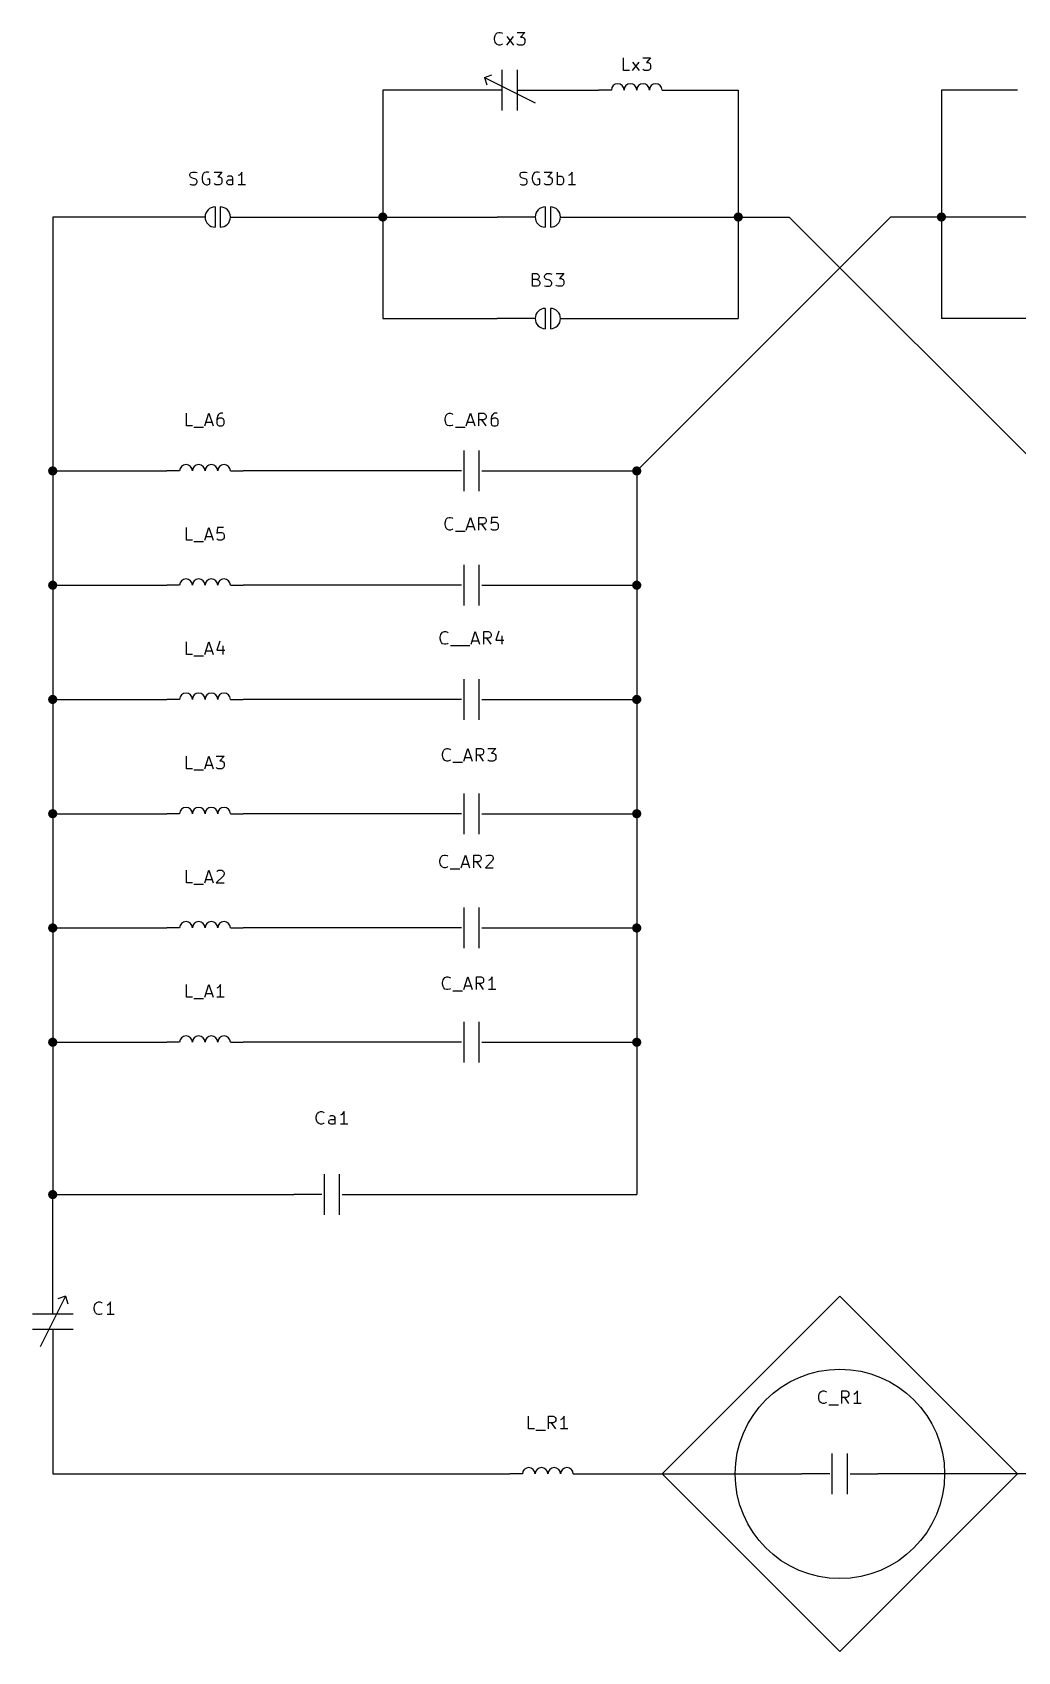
# Model space of a CAD drawing. Header units: millimetres. Extents: x -281 to 225, y -182 to 51.
# Drawn here: x 58.9 to 157.5, y -181.6 to -19.6 of the extents above; entities that cross this region are included whole.
import ezdxf

# ---------------------------------------------------------------- set-up
doc = ezdxf.new("R2010")
doc.units = ezdxf.units.MM
doc.layers.add('BLACK', color=250, linetype='CONTINUOUS')

msp = doc.modelspace()

# ---------------------------------------------------------------- linework, layer by layer
at = {"layer": 'BLACK', "linetype": 'CONTINUOUS'}
for p, q in [((105.1681, -20.1734), (105.2285, -19.9315)), ((105.1681, -20.3548), (105.1681, -20.1734)), ((105.2285, -20.5967), (105.1681, -20.3548)), ((105.2285, -19.9315), (105.289, -19.8106)), ((105.289, -20.7177), (105.2285, -20.5967)), ((105.289, -19.8106), (105.41, -19.6896)), ((105.41, -20.8387), (105.289, -20.7177)), ((105.41, -19.6896), (105.5914, -19.6291)), ((105.5914, -20.8991), (105.41, -20.8387)), ((105.5914, -19.6291), (105.7123, -19.6291)), ((105.7123, -20.8991), (105.5914, -20.8991)), ((105.7123, -19.6291), (105.8938, -19.6896)), ((105.8938, -20.8387), (105.7123, -20.8991)), ((105.8938, -19.6896), (105.9542, -19.7501)), ((105.9542, -20.7782), (105.8938, -20.8387)), ((106.3776, -20.8991), (107.0428, -20.0525)), ((106.3776, -20.0525), (107.0428, -20.8991)), ((107.4057, -19.6291), (108.1919, -19.6291)), ((107.4662, -20.8387), (107.4057, -20.7782)), ((107.5871, -20.8991), (107.4662, -20.8387)), ((107.95, -20.8991), (107.5871, -20.8991)), ((108.1919, -19.6291), (107.7685, -20.1129)), ((107.7685, -20.1129), (107.95, -20.1129)), ((107.95, -20.1129), (108.0709, -20.1734)), ((108.0709, -20.8387), (107.95, -20.8991)), ((108.0709, -20.1734), (108.1314, -20.2339)), ((108.1314, -20.7782), (108.0709, -20.8387)), ((108.1314, -20.2339), (108.1919, -20.3548)), ((108.1919, -20.6572), (108.1314, -20.7782)), ((108.1919, -20.3548), (108.1919, -20.6572)), ((118.0494, -23.4391), (118.0494, -22.1691)), ((118.9566, -23.4391), (119.6218, -22.5925)), ((118.9566, -22.5925), (119.6218, -23.4391)), ((119.9847, -22.1691), (120.7709, -22.1691)), ((120.7709, -22.1691), (120.3475, -22.6529)), ((120.3475, -22.6529), (120.529, -22.6529)), ((120.529, -22.6529), (120.6499, -22.7134)), ((104.14, -24.13), (104.902, -23.876)), ((104.14, -24.13), (109.22, -26.67)), ((104.14, -24.13), (104.394, -24.892)), ((105.918, -27.432), (105.918, -23.368)), ((107.442, -27.432), (107.442, -23.368)), ((118.6542, -23.4391), (118.0494, -23.4391)), ((120.0452, -23.3787), (119.9847, -23.3182)), ((120.1661, -23.4391), (120.0452, -23.3787)), ((120.529, -23.4391), (120.1661, -23.4391)), ((120.6499, -23.3787), (120.529, -23.4391)), ((120.6499, -22.7134), (120.7104, -22.7739)), ((120.7104, -23.3182), (120.6499, -23.3787)), ((120.7104, -22.7739), (120.7709, -22.8948)), ((120.7709, -23.1972), (120.7104, -23.3182)), ((120.7709, -22.8948), (120.7709, -23.1972)), ((102.87, -25.4), (93.98, -25.4)), ((93.98, -25.4), (93.98, -38.1)), ((105.918, -25.4), (102.87, -25.4)), ((107.442, -25.4), (110.49, -25.4)), ((110.49, -25.4), (115.57, -25.4)), ((116.84, -25.4), (115.57, -25.4)), ((121.92, -25.4), (123.19, -25.4)), ((123.19, -25.4), (129.54, -25.4)), ((129.54, -25.4), (129.54, -38.1)), ((156.21, -25.4), (149.86, -25.4)), ((149.86, -25.4), (149.86, -38.1)), ((157.48, -25.4), (156.21, -25.4)), ((74.6882, -33.8411), (74.7486, -33.7202)), ((74.6882, -33.9621), (74.6882, -33.8411)), ((74.7486, -34.083), (74.6882, -33.9621)), ((74.7486, -33.7202), (74.8091, -33.6597)), ((74.8091, -33.6597), (74.9301, -33.5992)), ((74.9301, -33.5992), (75.2324, -33.5992)), ((75.2324, -33.5992), (75.4139, -33.6597)), ((75.9581, -33.9016), (75.8977, -34.1435)), ((76.0186, -33.7807), (75.9581, -33.9016)), ((76.1396, -33.6597), (76.0186, -33.7807)), ((76.321, -33.5992), (76.1396, -33.6597)), ((76.5024, -33.5992), (76.321, -33.5992)), ((76.6234, -33.6597), (76.5024, -33.5992)), ((77.1072, -33.5992), (77.8934, -33.5992)), ((77.8934, -33.5992), (77.47, -34.083)), ((79.6471, -33.9016), (79.5262, -33.9621)), ((79.7681, -33.7807), (79.6471, -33.9016)), ((79.889, -33.5992), (79.7681, -33.7807)), ((79.889, -34.8692), (79.889, -33.5992)), ((107.7082, -33.8411), (107.7686, -33.7202)), ((107.7082, -33.9621), (107.7082, -33.8411)), ((107.7686, -34.083), (107.7082, -33.9621)), ((107.7686, -33.7202), (107.8291, -33.6597)), ((107.8291, -33.6597), (107.9501, -33.5992)), ((107.9501, -33.5992), (108.2524, -33.5992)), ((108.2524, -33.5992), (108.4339, -33.6597)), ((108.9781, -33.9016), (108.9177, -34.1435)), ((109.0386, -33.7807), (108.9781, -33.9016)), ((109.1596, -33.6597), (109.0386, -33.7807)), ((109.341, -33.5992), (109.1596, -33.6597)), ((109.5224, -33.5992), (109.341, -33.5992)), ((109.6434, -33.6597), (109.5224, -33.5992)), ((110.1272, -33.5992), (110.9134, -33.5992)), ((110.9134, -33.5992), (110.49, -34.083)), ((111.4576, -34.8692), (111.4576, -33.5992)), ((112.6671, -33.9016), (112.5462, -33.9621)), ((112.7881, -33.7807), (112.6671, -33.9016)), ((112.909, -33.5992), (112.7881, -33.7807)), ((112.909, -34.8692), (112.909, -33.5992)), ((74.6882, -34.8088), (74.8696, -34.8692)), ((74.8091, -34.1435), (74.7486, -34.083)), ((74.9301, -34.204), (74.8091, -34.1435)), ((74.8696, -34.8692), (75.172, -34.8692)), ((75.172, -34.2645), (74.9301, -34.204)), ((75.2929, -34.3249), (75.172, -34.2645)), ((75.172, -34.8692), (75.2929, -34.8088)), ((75.3534, -34.3854), (75.2929, -34.3249)), ((75.2929, -34.8088), (75.3534, -34.7483)), ((75.4139, -34.5064), (75.3534, -34.3854)), ((75.3534, -34.7483), (75.4139, -34.6273)), ((75.4139, -34.6273), (75.4139, -34.5064)), ((75.8977, -34.1435), (75.8977, -34.3249)), ((75.8977, -34.3249), (75.9581, -34.5668)), ((75.9581, -34.5668), (76.0186, -34.6878)), ((76.0186, -34.6878), (76.1396, -34.8088)), ((76.1396, -34.8088), (76.321, -34.8692)), ((76.321, -34.8692), (76.4419, -34.8692)), ((76.6838, -34.3249), (76.4419, -34.3249)), ((76.4419, -34.8692), (76.6234, -34.8088)), ((76.6234, -34.8088), (76.6838, -34.7483)), ((76.6838, -34.7483), (76.6838, -34.3249)), ((77.1677, -34.8088), (77.1072, -34.7483)), ((77.2886, -34.8692), (77.1677, -34.8088)), ((77.6515, -34.8692), (77.2886, -34.8692)), ((77.47, -34.083), (77.6515, -34.083)), ((77.6515, -34.083), (77.7724, -34.1435)), ((77.7724, -34.8088), (77.6515, -34.8692)), ((77.7724, -34.1435), (77.8329, -34.204)), ((77.8329, -34.7483), (77.7724, -34.8088)), ((77.8329, -34.204), (77.8934, -34.3249)), ((77.8934, -34.6273), (77.8329, -34.7483)), ((77.8934, -34.3249), (77.8934, -34.6273)), ((78.3772, -34.5668), (78.4376, -34.4459)), ((78.3772, -34.6878), (78.3772, -34.5668)), ((78.4376, -34.8088), (78.3772, -34.6878)), ((78.5586, -34.0226), (78.4376, -34.083)), ((78.4376, -34.4459), (78.5586, -34.3854)), ((78.5586, -34.8692), (78.4376, -34.8088)), ((78.8005, -34.0226), (78.5586, -34.0226)), ((78.5586, -34.3854), (78.861, -34.3854)), ((78.861, -34.8692), (78.5586, -34.8692)), ((78.9214, -34.083), (78.8005, -34.0226)), ((78.861, -34.3854), (78.9819, -34.3249)), ((78.9819, -34.8088), (78.861, -34.8692)), ((78.9819, -34.204), (78.9214, -34.083)), ((78.9819, -34.8692), (78.9819, -34.204)), ((80.2519, -34.8692), (79.5262, -34.8692)), ((107.7082, -34.8088), (107.8896, -34.8692)), ((107.8291, -34.1435), (107.7686, -34.083)), ((107.9501, -34.204), (107.8291, -34.1435)), ((107.8896, -34.8692), (108.192, -34.8692)), ((108.192, -34.2645), (107.9501, -34.204)), ((108.3129, -34.3249), (108.192, -34.2645)), ((108.192, -34.8692), (108.3129, -34.8088)), ((108.3734, -34.3854), (108.3129, -34.3249)), ((108.3129, -34.8088), (108.3734, -34.7483)), ((108.4339, -34.5064), (108.3734, -34.3854)), ((108.3734, -34.7483), (108.4339, -34.6273)), ((108.4339, -34.6273), (108.4339, -34.5064)), ((108.9177, -34.1435), (108.9177, -34.3249)), ((108.9177, -34.3249), (108.9781, -34.5668)), ((108.9781, -34.5668), (109.0386, -34.6878)), ((109.0386, -34.6878), (109.1596, -34.8088)), ((109.1596, -34.8088), (109.341, -34.8692)), ((109.341, -34.8692), (109.4619, -34.8692)), ((109.7038, -34.3249), (109.4619, -34.3249)), ((109.4619, -34.8692), (109.6434, -34.8088)), ((109.6434, -34.8088), (109.7038, -34.7483)), ((109.7038, -34.7483), (109.7038, -34.3249)), ((110.1877, -34.8088), (110.1272, -34.7483)), ((110.3086, -34.8692), (110.1877, -34.8088)), ((110.6715, -34.8692), (110.3086, -34.8692)), ((110.49, -34.083), (110.6715, -34.083)), ((110.6715, -34.083), (110.7924, -34.1435)), ((110.7924, -34.8088), (110.6715, -34.8692)), ((110.7924, -34.1435), (110.8529, -34.204)), ((110.8529, -34.7483), (110.7924, -34.8088)), ((110.8529, -34.204), (110.9134, -34.3249)), ((110.9134, -34.6273), (110.8529, -34.7483)), ((110.9134, -34.3249), (110.9134, -34.6273)), ((111.4576, -34.083), (111.5786, -34.0226)), ((111.5786, -34.8692), (111.4576, -34.8088)), ((111.5786, -34.0226), (111.8205, -34.0226)), ((111.8205, -34.8692), (111.5786, -34.8692)), ((111.8205, -34.0226), (111.9414, -34.083)), ((111.9414, -34.8088), (111.8205, -34.8692)), ((111.9414, -34.083), (112.0019, -34.1435)), ((112.0019, -34.7483), (111.9414, -34.8088)), ((112.0019, -34.1435), (112.0624, -34.2645)), ((112.0624, -34.6273), (112.0019, -34.7483)), ((112.0624, -34.2645), (112.0624, -34.6273)), ((113.2719, -34.8692), (112.5462, -34.8692)), ((77.216, -37.084), (77.216, -39.116)), ((77.724, -37.084), (77.724, -39.116)), ((110.236, -37.084), (110.236, -39.116)), ((110.744, -37.084), (110.744, -39.116)), ((60.96, -38.1), (60.96, -63.5)), ((72.39, -38.1), (60.96, -38.1)), ((76.2, -38.1), (72.39, -38.1)), ((78.74, -38.1), (82.55, -38.1)), ((82.55, -38.1), (93.98, -38.1)), ((93.98, -38.1), (93.98, -48.26)), ((93.98, -38.1), (105.41, -38.1)), ((109.22, -38.1), (105.41, -38.1)), ((111.76, -38.1), (115.57, -38.1)), ((115.57, -38.1), (129.54, -38.1)), ((144.78, -38.1), (119.38, -63.5)), ((129.54, -38.1), (134.62, -38.1)), ((129.54, -38.1), (129.54, -48.26)), ((134.62, -38.1), (160.02, -63.5)), ((149.86, -38.1), (144.78, -38.1)), ((163.83, -38.1), (149.86, -38.1)), ((149.86, -38.1), (149.86, -48.26)), ((108.9478, -45.0292), (108.9478, -43.7592)), ((108.9478, -43.7592), (109.3712, -43.7592)), ((109.3712, -44.364), (108.9478, -44.364)), ((109.4316, -45.0292), (108.9478, -45.0292)), ((109.3712, -43.7592), (109.4921, -43.8197)), ((109.4921, -44.3035), (109.3712, -44.364)), ((109.3712, -44.364), (109.5526, -44.4245)), ((109.5526, -44.9688), (109.4316, -45.0292)), ((109.4921, -43.8197), (109.5526, -43.8802)), ((109.5526, -44.243), (109.4921, -44.3035)), ((109.5526, -43.8802), (109.6131, -44.0011)), ((109.6131, -44.1221), (109.5526, -44.243)), ((109.5526, -44.4245), (109.6131, -44.4849)), ((109.6131, -44.9083), (109.5526, -44.9688)), ((109.6131, -44.0011), (109.6131, -44.1221)), ((109.6131, -44.4849), (109.6735, -44.6059)), ((109.6735, -44.7873), (109.6131, -44.9083)), ((109.6735, -44.6059), (109.6735, -44.7873)), ((110.1574, -44.0011), (110.2178, -43.8802)), ((110.1574, -44.1221), (110.1574, -44.0011)), ((110.2178, -44.243), (110.1574, -44.1221)), ((110.1574, -44.9688), (110.3388, -45.0292)), ((110.2178, -43.8802), (110.2783, -43.8197)), ((110.2783, -44.3035), (110.2178, -44.243)), ((110.2783, -43.8197), (110.3993, -43.7592)), ((110.3993, -44.364), (110.2783, -44.3035)), ((110.3388, -45.0292), (110.6412, -45.0292)), ((110.3993, -43.7592), (110.7016, -43.7592)), ((110.6412, -44.4245), (110.3993, -44.364)), ((110.7621, -44.4849), (110.6412, -44.4245)), ((110.6412, -45.0292), (110.7621, -44.9688)), ((110.7016, -43.7592), (110.8831, -43.8197)), ((110.8226, -44.5454), (110.7621, -44.4849)), ((110.7621, -44.9688), (110.8226, -44.9083)), ((110.8831, -44.6664), (110.8226, -44.5454)), ((110.8226, -44.9083), (110.8831, -44.7873)), ((110.8831, -44.7873), (110.8831, -44.6664)), ((111.3064, -43.7592), (112.0926, -43.7592)), ((111.3669, -44.9688), (111.3064, -44.9083)), ((111.4878, -45.0292), (111.3669, -44.9688)), ((111.8507, -45.0292), (111.4878, -45.0292)), ((112.0926, -43.7592), (111.6692, -44.243)), ((111.6692, -44.243), (111.8507, -44.243)), ((111.8507, -44.243), (111.9716, -44.3035)), ((111.9716, -44.9688), (111.8507, -45.0292)), ((111.9716, -44.3035), (112.0321, -44.364)), ((112.0321, -44.9083), (111.9716, -44.9688)), ((112.0321, -44.364), (112.0926, -44.4849)), ((112.0926, -44.7873), (112.0321, -44.9083)), ((112.0926, -44.4849), (112.0926, -44.7873)), ((93.98, -48.26), (105.41, -48.26)), ((109.22, -48.26), (105.41, -48.26)), ((110.236, -47.244), (110.236, -49.276)), ((110.744, -47.244), (110.744, -49.276)), ((111.76, -48.26), (115.57, -48.26)), ((115.57, -48.26), (129.54, -48.26)), ((163.83, -48.26), (149.86, -48.26)), ((74.3554, -58.9991), (74.3554, -57.7291)), ((76.1697, -58.9991), (76.593, -57.7291)), ((76.593, -57.7291), (77.0164, -58.9991)), ((77.4397, -58.0315), (77.3793, -58.2734)), ((77.3793, -58.2734), (77.3793, -58.7572)), ((77.5607, -57.8501), (77.4397, -58.0315)), ((77.5002, -58.2734), (77.4397, -58.3339)), ((77.6212, -58.2129), (77.5002, -58.2734)), ((77.6212, -57.7896), (77.5607, -57.8501)), ((77.7421, -57.7291), (77.6212, -57.7896)), ((77.8631, -58.2129), (77.6212, -58.2129)), ((77.984, -57.7291), (77.7421, -57.7291)), ((77.984, -58.2734), (77.8631, -58.2129)), ((78.0445, -58.3339), (77.984, -58.2734)), ((100.209, -58.2734), (100.2694, -58.0315)), ((100.209, -58.4548), (100.209, -58.2734)), ((100.2694, -58.0315), (100.3299, -57.9106)), ((100.3299, -57.9106), (100.4509, -57.7896)), ((100.4509, -57.7896), (100.6323, -57.7291)), ((100.6323, -57.7291), (100.7532, -57.7291)), ((100.7532, -57.7291), (100.9347, -57.7896)), ((100.9347, -57.7896), (100.9951, -57.8501)), ((102.3256, -58.9991), (102.7489, -57.7291)), ((102.7489, -57.7291), (103.1723, -58.9991)), ((103.5956, -58.9991), (103.5956, -57.7291)), ((103.5956, -57.7291), (104.0794, -57.7291)), ((104.0794, -57.7291), (104.2004, -57.7896)), ((104.2004, -57.7896), (104.2609, -57.8501)), ((104.2609, -58.2734), (104.2004, -58.3339)), ((104.2609, -57.8501), (104.3213, -57.971)), ((104.3213, -58.1525), (104.2609, -58.2734)), ((104.3213, -57.971), (104.3213, -58.1525)), ((104.8656, -58.0315), (104.8052, -58.2734)), ((104.8052, -58.2734), (104.8052, -58.7572)), ((104.9866, -57.8501), (104.8656, -58.0315)), ((104.9261, -58.2734), (104.8656, -58.3339)), ((105.0471, -58.2129), (104.9261, -58.2734)), ((105.0471, -57.7896), (104.9866, -57.8501)), ((105.168, -57.7291), (105.0471, -57.7896)), ((105.289, -58.2129), (105.0471, -58.2129)), ((105.4099, -57.7291), (105.168, -57.7291)), ((105.4099, -58.2734), (105.289, -58.2129)), ((105.4704, -58.3339), (105.4099, -58.2734)), ((74.9602, -58.9991), (74.3554, -58.9991)), ((75.0812, -59.1201), (76.0488, -59.1201)), ((76.2907, -58.6363), (76.8954, -58.6363)), ((77.4397, -58.3339), (77.3793, -58.4548)), ((77.3793, -58.7572), (77.4397, -58.8782)), ((77.4397, -58.8782), (77.5002, -58.9387)), ((77.5002, -58.9387), (77.6212, -58.9991)), ((77.6212, -58.9991), (77.8631, -58.9991)), ((77.8631, -58.9991), (77.984, -58.9387)), ((77.984, -58.9387), (78.0445, -58.8782)), ((78.105, -58.4548), (78.0445, -58.3339)), ((78.0445, -58.8782), (78.105, -58.7572)), ((78.105, -58.7572), (78.105, -58.4548)), ((100.2694, -58.6967), (100.209, -58.4548)), ((100.3299, -58.8177), (100.2694, -58.6967)), ((100.4509, -58.9387), (100.3299, -58.8177)), ((100.6323, -58.9991), (100.4509, -58.9387)), ((100.7532, -58.9991), (100.6323, -58.9991)), ((100.9347, -58.9387), (100.7532, -58.9991)), ((100.9951, -58.8782), (100.9347, -58.9387)), ((101.2371, -59.1201), (102.2047, -59.1201)), ((102.4466, -58.6363), (103.0513, -58.6363)), ((104.0794, -58.3944), (103.5956, -58.3944)), ((104.3213, -58.9991), (103.898, -58.3944)), ((104.2004, -58.3339), (104.0794, -58.3944)), ((104.8656, -58.3339), (104.8052, -58.4548)), ((104.8052, -58.7572), (104.8656, -58.8782)), ((104.8656, -58.8782), (104.9261, -58.9387)), ((104.9261, -58.9387), (105.0471, -58.9991)), ((105.0471, -58.9991), (105.289, -58.9991)), ((105.289, -58.9991), (105.4099, -58.9387)), ((105.4099, -58.9387), (105.4704, -58.8782)), ((105.5309, -58.4548), (105.4704, -58.3339)), ((105.4704, -58.8782), (105.5309, -58.7572)), ((105.5309, -58.7572), (105.5309, -58.4548)), ((102.108, -65.532), (102.108, -61.468)), ((103.632, -65.532), (103.632, -61.468)), ((60.96, -63.5), (72.39, -63.5)), ((60.96, -63.5), (60.96, -74.93)), ((73.66, -63.5), (72.39, -63.5)), ((78.74, -63.5), (80.01, -63.5)), ((99.06, -63.5), (80.01, -63.5)), ((101.854, -63.5), (99.06, -63.5)), ((103.886, -63.5), (106.68, -63.5)), ((106.68, -63.5), (119.38, -63.5)), ((119.38, -63.5), (119.38, -74.93)), ((74.3554, -70.4291), (74.3554, -69.1591)), ((76.1697, -70.4291), (76.593, -69.1591)), ((76.593, -69.1591), (77.0164, -70.4291)), ((77.4397, -69.1591), (77.3793, -69.7639)), ((78.0445, -69.1591), (77.4397, -69.1591)), ((77.4397, -69.7034), (77.5607, -69.6429)), ((77.5607, -69.6429), (77.8631, -69.6429)), ((77.8631, -69.6429), (77.984, -69.7034)), ((100.209, -68.6874), (100.2694, -68.4455)), ((100.209, -68.8688), (100.209, -68.6874)), ((100.2694, -69.1107), (100.209, -68.8688)), ((100.2694, -68.4455), (100.3299, -68.3246)), ((100.3299, -69.2317), (100.2694, -69.1107)), ((100.3299, -68.3246), (100.4509, -68.2036)), ((100.4509, -69.3527), (100.3299, -69.2317)), ((100.4509, -68.2036), (100.6323, -68.1431)), ((100.6323, -69.4131), (100.4509, -69.3527)), ((100.6323, -68.1431), (100.7532, -68.1431)), ((100.7532, -69.4131), (100.6323, -69.4131)), ((100.7532, -68.1431), (100.9347, -68.2036)), ((100.9347, -69.3527), (100.7532, -69.4131)), ((100.9347, -68.2036), (100.9951, -68.2641)), ((100.9951, -69.2922), (100.9347, -69.3527)), ((101.2371, -69.5341), (102.2047, -69.5341)), ((102.3256, -69.4131), (102.7489, -68.1431)), ((102.4466, -69.0503), (103.0513, -69.0503)), ((102.7489, -68.1431), (103.1723, -69.4131)), ((103.5956, -69.4131), (103.5956, -68.1431)), ((103.5956, -68.1431), (104.0794, -68.1431)), ((104.0794, -68.8084), (103.5956, -68.8084)), ((104.3213, -69.4131), (103.898, -68.8084)), ((104.0794, -68.1431), (104.2004, -68.2036)), ((104.2004, -68.7479), (104.0794, -68.8084)), ((104.2004, -68.2036), (104.2609, -68.2641)), ((104.2609, -68.6874), (104.2004, -68.7479)), ((104.2609, -68.2641), (104.3213, -68.385)), ((104.3213, -68.5665), (104.2609, -68.6874)), ((104.3213, -68.385), (104.3213, -68.5665)), ((104.8656, -68.1431), (104.8052, -68.7479)), ((104.8052, -68.7479), (104.8656, -68.6874)), ((104.8656, -69.3527), (104.8052, -69.2922)), ((105.4704, -68.1431), (104.8656, -68.1431)), ((104.8656, -68.6874), (104.9866, -68.6269)), ((104.9866, -69.4131), (104.8656, -69.3527)), ((104.9866, -68.6269), (105.289, -68.6269)), ((105.289, -69.4131), (104.9866, -69.4131)), ((105.289, -68.6269), (105.4099, -68.6874)), ((105.4099, -69.3527), (105.289, -69.4131)), ((105.4099, -68.6874), (105.4704, -68.7479)), ((105.4704, -69.2922), (105.4099, -69.3527)), ((105.4704, -68.7479), (105.5309, -68.8688)), ((105.5309, -69.1712), (105.4704, -69.2922)), ((105.5309, -68.8688), (105.5309, -69.1712)), ((74.9602, -70.4291), (74.3554, -70.4291)), ((75.0812, -70.5501), (76.0488, -70.5501)), ((76.2907, -70.0663), (76.8954, -70.0663)), ((77.3793, -69.7639), (77.4397, -69.7034)), ((77.4397, -70.3687), (77.3793, -70.3082)), ((77.5607, -70.4291), (77.4397, -70.3687)), ((77.8631, -70.4291), (77.5607, -70.4291)), ((77.984, -70.3687), (77.8631, -70.4291)), ((77.984, -69.7034), (78.0445, -69.7639)), ((78.0445, -70.3082), (77.984, -70.3687)), ((78.0445, -69.7639), (78.105, -69.8848)), ((78.105, -70.1872), (78.0445, -70.3082)), ((78.105, -69.8848), (78.105, -70.1872)), ((102.108, -76.962), (102.108, -72.898)), ((103.632, -76.962), (103.632, -72.898)), ((60.96, -74.93), (60.96, -86.36)), ((60.96, -74.93), (72.39, -74.93)), ((73.66, -74.93), (72.39, -74.93)), ((78.74, -74.93), (80.01, -74.93)), ((99.06, -74.93), (80.01, -74.93)), ((101.854, -74.93), (99.06, -74.93)), ((103.886, -74.93), (106.68, -74.93)), ((106.68, -74.93), (119.38, -74.93)), ((119.38, -74.93), (119.38, -86.36)), ((74.3554, -81.8591), (74.3554, -80.5891)), ((76.1697, -81.8591), (76.593, -80.5891)), ((76.593, -80.5891), (77.0164, -81.8591)), ((77.6816, -80.5287), (77.3793, -81.4358)), ((99.7252, -80.1174), (99.7856, -79.8755)), ((99.7252, -80.2988), (99.7252, -80.1174)), ((99.7856, -80.5407), (99.7252, -80.2988)), ((99.7856, -79.8755), (99.8461, -79.7546)), ((99.8461, -80.6617), (99.7856, -80.5407)), ((99.8461, -79.7546), (99.9671, -79.6336)), ((99.9671, -80.7827), (99.8461, -80.6617)), ((99.9671, -79.6336), (100.1485, -79.5731)), ((100.1485, -80.8431), (99.9671, -80.7827)), ((100.1485, -79.5731), (100.2694, -79.5731)), ((100.2694, -80.8431), (100.1485, -80.8431)), ((100.2694, -79.5731), (100.4509, -79.6336)), ((100.4509, -80.7827), (100.2694, -80.8431)), ((100.4509, -79.6336), (100.5113, -79.6941)), ((100.5113, -80.7222), (100.4509, -80.7827)), ((100.7533, -80.9641), (101.7209, -80.9641)), ((101.7209, -80.9641), (102.6885, -80.9641)), ((102.8094, -80.8431), (103.2327, -79.5731)), ((102.9304, -80.4803), (103.5351, -80.4803)), ((103.2327, -79.5731), (103.6561, -80.8431)), ((104.0794, -80.8431), (104.0794, -79.5731)), ((104.0794, -79.5731), (104.5632, -79.5731)), ((104.5632, -80.2384), (104.0794, -80.2384)), ((104.8051, -80.8431), (104.3818, -80.2384)), ((104.5632, -79.5731), (104.6842, -79.6336)), ((104.6842, -80.1779), (104.5632, -80.2384)), ((104.6842, -79.6336), (104.7447, -79.6941)), ((104.7447, -80.1174), (104.6842, -80.1779)), ((104.7447, -79.6941), (104.8051, -79.815)), ((104.8051, -79.9965), (104.7447, -80.1174)), ((104.8051, -79.815), (104.8051, -79.9965)), ((105.5913, -79.5127), (105.289, -80.4198)), ((105.289, -80.4198), (106.0751, -80.4198)), ((105.8937, -79.9965), (105.8937, -80.8431)), ((74.9602, -81.8591), (74.3554, -81.8591)), ((75.0812, -81.9801), (76.0488, -81.9801)), ((76.2907, -81.4963), (76.8954, -81.4963)), ((77.3793, -81.4358), (78.1654, -81.4358)), ((77.984, -81.0125), (77.984, -81.8591)), ((102.108, -88.392), (102.108, -84.328)), ((103.632, -88.392), (103.632, -84.328)), ((60.96, -86.36), (72.39, -86.36)), ((60.96, -86.36), (60.96, -97.79)), ((73.66, -86.36), (72.39, -86.36)), ((78.74, -86.36), (80.01, -86.36)), ((99.06, -86.36), (80.01, -86.36)), ((101.854, -86.36), (99.06, -86.36)), ((103.886, -86.36), (106.68, -86.36)), ((106.68, -86.36), (119.38, -86.36)), ((119.38, -86.36), (119.38, -97.79)), ((74.3554, -93.2891), (74.3554, -92.0191)), ((76.1697, -93.2891), (76.593, -92.0191)), ((76.593, -92.0191), (77.0164, -93.2891)), ((77.3188, -92.0191), (78.105, -92.0191)), ((78.105, -92.0191), (77.6816, -92.5029)), ((99.955, -91.8014), (100.0154, -91.5595)), ((99.955, -91.9828), (99.955, -91.8014)), ((100.0154, -92.2247), (99.955, -91.9828)), ((100.0154, -91.5595), (100.0759, -91.4386)), ((100.0759, -92.3457), (100.0154, -92.2247)), ((100.0759, -91.4386), (100.1969, -91.3176)), ((100.1969, -91.3176), (100.3783, -91.2571)), ((100.3783, -91.2571), (100.4992, -91.2571)), ((100.4992, -91.2571), (100.6807, -91.3176)), ((100.6807, -91.3176), (100.7411, -91.3781)), ((102.0716, -92.5271), (102.4949, -91.2571)), ((102.1926, -92.1643), (102.7973, -92.1643)), ((102.4949, -91.2571), (102.9183, -92.5271)), ((103.3416, -92.5271), (103.3416, -91.2571)), ((103.3416, -91.2571), (103.8254, -91.2571)), ((103.8254, -91.9224), (103.3416, -91.9224)), ((104.0673, -92.5271), (103.644, -91.9224)), ((103.8254, -91.2571), (103.9464, -91.3176)), ((103.9464, -91.8619), (103.8254, -91.9224)), ((103.9464, -91.3176), (104.0069, -91.3781)), ((104.0069, -91.8014), (103.9464, -91.8619)), ((104.0069, -91.3781), (104.0673, -91.499)), ((104.0673, -91.6805), (104.0069, -91.8014)), ((104.0673, -91.499), (104.0673, -91.6805)), ((104.4907, -91.2571), (105.2769, -91.2571)), ((105.2769, -91.2571), (104.8535, -91.7409)), ((104.8535, -91.7409), (105.035, -91.7409)), ((105.035, -91.7409), (105.1559, -91.8014)), ((105.1559, -91.8014), (105.2164, -91.8619)), ((105.2164, -91.8619), (105.2769, -91.9828)), ((105.2769, -92.2852), (105.2164, -92.4062)), ((105.2769, -91.9828), (105.2769, -92.2852)), ((74.9602, -93.2891), (74.3554, -93.2891)), ((75.0812, -93.4101), (76.0488, -93.4101)), ((76.2907, -92.9263), (76.8954, -92.9263)), ((77.3793, -93.2287), (77.3188, -93.1682)), ((77.5002, -93.2891), (77.3793, -93.2287)), ((77.8631, -93.2891), (77.5002, -93.2891)), ((77.6816, -92.5029), (77.8631, -92.5029)), ((77.8631, -92.5029), (77.984, -92.5634)), ((77.984, -93.2287), (77.8631, -93.2891)), ((77.984, -92.5634), (78.0445, -92.6239)), ((78.0445, -93.1682), (77.984, -93.2287)), ((78.0445, -92.6239), (78.105, -92.7448)), ((78.105, -93.0472), (78.0445, -93.1682)), ((78.105, -92.7448), (78.105, -93.0472)), ((100.1969, -92.4667), (100.0759, -92.3457)), ((100.3783, -92.5271), (100.1969, -92.4667)), ((100.4992, -92.5271), (100.3783, -92.5271)), ((100.6807, -92.4667), (100.4992, -92.5271)), ((100.7411, -92.4062), (100.6807, -92.4667)), ((100.9831, -92.6481), (101.9507, -92.6481)), ((104.5512, -92.4667), (104.4907, -92.4062)), ((104.6721, -92.5271), (104.5512, -92.4667)), ((105.035, -92.5271), (104.6721, -92.5271)), ((105.1559, -92.4667), (105.035, -92.5271)), ((105.2164, -92.4062), (105.1559, -92.4667)), ((102.108, -99.822), (102.108, -95.758)), ((103.632, -99.822), (103.632, -95.758)), ((60.96, -97.79), (72.39, -97.79)), ((60.96, -97.79), (60.96, -109.22)), ((73.66, -97.79), (72.39, -97.79)), ((78.74, -97.79), (80.01, -97.79)), ((99.06, -97.79), (80.01, -97.79)), ((101.854, -97.79), (99.06, -97.79)), ((103.886, -97.79), (106.68, -97.79)), ((106.68, -97.79), (119.38, -97.79)), ((119.38, -97.79), (119.38, -109.22)), ((99.8219, -102.1066), (99.9429, -101.9856)), ((99.9429, -101.9856), (100.1243, -101.9251)), ((100.1243, -101.9251), (100.2452, -101.9251)), ((100.2452, -101.9251), (100.4267, -101.9856)), ((100.4267, -101.9856), (100.4871, -102.0461)), ((101.8176, -103.1951), (102.2409, -101.9251)), ((102.2409, -101.9251), (102.6643, -103.1951)), ((103.0876, -103.1951), (103.0876, -101.9251)), ((103.0876, -101.9251), (103.5714, -101.9251)), ((103.5714, -101.9251), (103.6924, -101.9856)), ((103.6924, -101.9856), (103.7529, -102.0461)), ((103.7529, -102.0461), (103.8133, -102.167)), ((104.2972, -102.0461), (104.3576, -101.9856)), ((104.3576, -101.9856), (104.4786, -101.9251)), ((104.4786, -101.9251), (104.781, -101.9251)), ((104.781, -101.9251), (104.9019, -101.9856)), ((104.9019, -101.9856), (104.9624, -102.0461)), ((104.9624, -102.0461), (105.0229, -102.167)), ((74.3554, -104.7191), (74.3554, -103.4491)), ((76.1697, -104.7191), (76.593, -103.4491)), ((76.593, -103.4491), (77.0164, -104.7191)), ((77.3793, -103.5701), (77.4397, -103.5096)), ((77.4397, -103.5096), (77.5607, -103.4491)), ((77.5607, -103.4491), (77.8631, -103.4491)), ((77.8631, -103.4491), (77.984, -103.5096)), ((77.984, -103.5096), (78.0445, -103.5701)), ((78.0445, -103.5701), (78.105, -103.691)), ((99.701, -102.4694), (99.7614, -102.2275)), ((99.701, -102.6508), (99.701, -102.4694)), ((99.7614, -102.8927), (99.701, -102.6508)), ((99.7614, -102.2275), (99.8219, -102.1066)), ((99.8219, -103.0137), (99.7614, -102.8927)), ((99.9429, -103.1347), (99.8219, -103.0137)), ((100.1243, -103.1951), (99.9429, -103.1347)), ((100.2452, -103.1951), (100.1243, -103.1951)), ((100.4267, -103.1347), (100.2452, -103.1951)), ((100.4871, -103.0742), (100.4267, -103.1347)), ((100.7291, -103.3161), (101.6967, -103.3161)), ((101.9386, -102.8323), (102.5433, -102.8323)), ((103.5714, -102.5904), (103.0876, -102.5904)), ((103.8133, -103.1951), (103.39, -102.5904)), ((103.6924, -102.5299), (103.5714, -102.5904)), ((103.7529, -102.4694), (103.6924, -102.5299)), ((103.8133, -102.3485), (103.7529, -102.4694)), ((103.8133, -102.167), (103.8133, -102.3485)), ((104.9624, -102.4694), (104.2367, -103.1951)), ((104.2367, -103.1951), (105.0229, -103.1951)), ((105.0229, -102.288), (104.9624, -102.4694)), ((105.0229, -102.167), (105.0229, -102.288)), ((74.9602, -104.7191), (74.3554, -104.7191)), ((75.0812, -104.8401), (76.0488, -104.8401)), ((76.2907, -104.3563), (76.8954, -104.3563)), ((78.0445, -103.9934), (77.3188, -104.7191)), ((77.3188, -104.7191), (78.105, -104.7191)), ((78.105, -103.812), (78.0445, -103.9934)), ((78.105, -103.691), (78.105, -103.812)), ((102.108, -111.252), (102.108, -107.188)), ((103.632, -111.252), (103.632, -107.188)), ((60.96, -109.22), (60.96, -120.65)), ((60.96, -109.22), (72.39, -109.22)), ((73.66, -109.22), (72.39, -109.22)), ((78.74, -109.22), (80.01, -109.22)), ((99.06, -109.22), (80.01, -109.22)), ((101.854, -109.22), (99.06, -109.22)), ((103.886, -109.22), (106.68, -109.22)), ((106.68, -109.22), (119.38, -109.22)), ((119.38, -109.22), (119.38, -120.65)), ((74.3554, -116.1491), (74.3554, -114.8791)), ((76.1697, -116.1491), (76.593, -114.8791)), ((76.593, -114.8791), (77.0164, -116.1491)), ((77.7421, -114.8791), (77.6212, -115.0606)), ((77.7421, -116.1491), (77.7421, -114.8791)), ((99.955, -114.6614), (100.0154, -114.4195)), ((99.955, -114.8428), (99.955, -114.6614)), ((100.0154, -115.0847), (99.955, -114.8428)), ((100.0154, -114.4195), (100.0759, -114.2986)), ((100.0759, -114.2986), (100.1969, -114.1776)), ((100.1969, -114.1776), (100.3783, -114.1171)), ((100.3783, -114.1171), (100.4992, -114.1171)), ((100.4992, -114.1171), (100.6807, -114.1776)), ((100.6807, -114.1776), (100.7411, -114.2381)), ((102.0716, -115.3871), (102.4949, -114.1171)), ((102.4949, -114.1171), (102.9183, -115.3871)), ((103.3416, -115.3871), (103.3416, -114.1171)), ((103.3416, -114.1171), (103.8254, -114.1171)), ((103.8254, -114.7824), (103.3416, -114.7824)), ((104.0673, -115.3871), (103.644, -114.7824)), ((103.8254, -114.1171), (103.9464, -114.1776)), ((103.9464, -114.7219), (103.8254, -114.7824)), ((103.9464, -114.1776), (104.0069, -114.2381)), ((104.0069, -114.6614), (103.9464, -114.7219)), ((104.0069, -114.2381), (104.0673, -114.359)), ((104.0673, -114.5405), (104.0069, -114.6614)), ((104.0673, -114.359), (104.0673, -114.5405)), ((104.6721, -114.4195), (104.5512, -114.48)), ((104.7931, -114.2986), (104.6721, -114.4195)), ((104.914, -114.1171), (104.7931, -114.2986)), ((104.914, -115.3871), (104.914, -114.1171)), ((74.9602, -116.1491), (74.3554, -116.1491)), ((75.0812, -116.2701), (76.0488, -116.2701)), ((76.2907, -115.7863), (76.8954, -115.7863)), ((77.5002, -115.1815), (77.3793, -115.242)), ((78.105, -116.1491), (77.3793, -116.1491)), ((77.6212, -115.0606), (77.5002, -115.1815)), ((100.0759, -115.2057), (100.0154, -115.0847)), ((100.1969, -115.3267), (100.0759, -115.2057)), ((100.3783, -115.3871), (100.1969, -115.3267)), ((100.4992, -115.3871), (100.3783, -115.3871)), ((100.6807, -115.3267), (100.4992, -115.3871)), ((100.7411, -115.2662), (100.6807, -115.3267)), ((100.9831, -115.5081), (101.9507, -115.5081)), ((102.1926, -115.0243), (102.7973, -115.0243)), ((105.2769, -115.3871), (104.5512, -115.3871)), ((102.108, -122.682), (102.108, -118.618)), ((103.632, -122.682), (103.632, -118.618)), ((60.96, -120.65), (60.96, -135.89)), ((60.96, -120.65), (72.39, -120.65)), ((73.66, -120.65), (72.39, -120.65)), ((78.74, -120.65), (80.01, -120.65)), ((99.06, -120.65), (80.01, -120.65)), ((101.854, -120.65), (99.06, -120.65)), ((103.886, -120.65), (106.68, -120.65)), ((106.68, -120.65), (119.38, -120.65)), ((119.38, -120.65), (119.38, -135.89)), ((87.3276, -128.1234), (87.388, -127.8815)), ((87.388, -127.8815), (87.4485, -127.7606)), ((87.4485, -127.7606), (87.5695, -127.6396)), ((87.5695, -127.6396), (87.7509, -127.5791)), ((87.7509, -127.5791), (87.8718, -127.5791)), ((87.8718, -127.5791), (88.0533, -127.6396)), ((88.0533, -127.6396), (88.1137, -127.7001)), ((89.8675, -127.8815), (89.7466, -127.942)), ((89.9885, -127.7606), (89.8675, -127.8815)), ((90.1094, -127.5791), (89.9885, -127.7606)), ((90.1094, -128.8491), (90.1094, -127.5791)), ((87.3276, -128.3048), (87.3276, -128.1234)), ((87.388, -128.5467), (87.3276, -128.3048)), ((87.4485, -128.6677), (87.388, -128.5467)), ((87.5695, -128.7887), (87.4485, -128.6677)), ((87.7509, -128.8491), (87.5695, -128.7887)), ((87.8718, -128.8491), (87.7509, -128.8491)), ((88.0533, -128.7887), (87.8718, -128.8491)), ((88.1137, -128.7282), (88.0533, -128.7887)), ((88.5976, -128.5467), (88.658, -128.4258)), ((88.5976, -128.6677), (88.5976, -128.5467)), ((88.658, -128.7887), (88.5976, -128.6677)), ((88.779, -128.0025), (88.658, -128.0629)), ((88.658, -128.4258), (88.779, -128.3653)), ((88.779, -128.8491), (88.658, -128.7887)), ((89.0209, -128.0025), (88.779, -128.0025)), ((88.779, -128.3653), (89.0814, -128.3653)), ((89.0814, -128.8491), (88.779, -128.8491)), ((89.1418, -128.0629), (89.0209, -128.0025)), ((89.0814, -128.3653), (89.2023, -128.3048)), ((89.2023, -128.7887), (89.0814, -128.8491)), ((89.2023, -128.1839), (89.1418, -128.0629)), ((89.2023, -128.8491), (89.2023, -128.1839)), ((90.4723, -128.8491), (89.7466, -128.8491)), ((88.138, -137.922), (88.138, -133.858)), ((89.662, -137.922), (89.662, -133.858)), ((60.96, -135.89), (85.09, -135.89)), ((60.96, -144.78), (60.96, -135.89)), ((87.884, -135.89), (85.09, -135.89)), ((89.916, -135.89), (92.71, -135.89)), ((92.71, -135.89), (119.38, -135.89)), ((60.96, -147.828), (60.96, -144.78)), ((62.23, -146.05), (59.69, -151.13)), ((62.23, -146.05), (61.468, -146.304)), ((62.23, -146.05), (62.484, -146.812)), ((65.1231, -147.1734), (65.1835, -146.9315)), ((65.1231, -147.3548), (65.1231, -147.1734)), ((65.1835, -147.5967), (65.1231, -147.3548)), ((65.1835, -146.9315), (65.244, -146.8106)), ((65.244, -146.8106), (65.365, -146.6896)), ((65.365, -146.6896), (65.5464, -146.6291)), ((65.5464, -146.6291), (65.6673, -146.6291)), ((65.6673, -146.6291), (65.8488, -146.6896)), ((65.8488, -146.6896), (65.9092, -146.7501)), ((66.514, -146.9315), (66.3931, -146.992)), ((66.635, -146.8106), (66.514, -146.9315)), ((66.7559, -146.6291), (66.635, -146.8106)), ((66.7559, -147.8991), (66.7559, -146.6291)), ((121.92, -163.83), (139.7, -146.05)), ((139.7, -146.05), (157.48, -163.83)), ((58.928, -147.828), (62.992, -147.828)), ((65.244, -147.7177), (65.1835, -147.5967)), ((65.365, -147.8387), (65.244, -147.7177)), ((65.5464, -147.8991), (65.365, -147.8387)), ((65.6673, -147.8991), (65.5464, -147.8991)), ((65.8488, -147.8387), (65.6673, -147.8991)), ((65.9092, -147.7782), (65.8488, -147.8387)), ((67.1188, -147.8991), (66.3931, -147.8991)), ((58.928, -149.352), (62.992, -149.352)), ((60.96, -149.352), (60.96, -152.4)), ((60.96, -152.4), (60.96, -163.83)), ((137.5833, -156.0634), (137.6437, -155.8215)), ((137.5833, -156.2448), (137.5833, -156.0634)), ((137.6437, -156.4867), (137.5833, -156.2448)), ((137.6437, -155.8215), (137.7042, -155.7006)), ((137.7042, -156.6077), (137.6437, -156.4867)), ((137.7042, -155.7006), (137.8252, -155.5796)), ((137.8252, -156.7287), (137.7042, -156.6077)), ((137.8252, -155.5796), (138.0066, -155.5191)), ((138.0066, -156.7891), (137.8252, -156.7287)), ((138.0066, -155.5191), (138.1275, -155.5191)), ((138.1275, -156.7891), (138.0066, -156.7891)), ((138.1275, -155.5191), (138.309, -155.5796)), ((138.309, -156.7287), (138.1275, -156.7891)), ((138.309, -155.5796), (138.3694, -155.6401)), ((138.3694, -156.6682), (138.309, -156.7287)), ((138.6114, -156.9101), (139.579, -156.9101)), ((139.8813, -156.7891), (139.8813, -155.5191)), ((139.8813, -155.5191), (140.3651, -155.5191)), ((140.3651, -156.1844), (139.8813, -156.1844)), ((140.607, -156.7891), (140.1837, -156.1844)), ((140.3651, -155.5191), (140.4861, -155.5796)), ((140.4861, -156.1239), (140.3651, -156.1844)), ((140.4861, -155.5796), (140.5466, -155.6401)), ((140.5466, -156.0634), (140.4861, -156.1239)), ((140.5466, -155.6401), (140.607, -155.761)), ((140.607, -155.9425), (140.5466, -156.0634)), ((140.607, -155.761), (140.607, -155.9425)), ((141.2118, -155.8215), (141.0909, -155.882)), ((141.8166, -156.7891), (141.0909, -156.7891)), ((141.3328, -155.7006), (141.2118, -155.8215)), ((141.4537, -155.5191), (141.3328, -155.7006)), ((141.4537, -156.7891), (141.4537, -155.5191)), ((108.5547, -159.3291), (108.5547, -158.0591)), ((110.5504, -159.3291), (110.5504, -158.0591)), ((110.5504, -158.0591), (111.0342, -158.0591)), ((111.0342, -158.7244), (110.5504, -158.7244)), ((111.2761, -159.3291), (110.8528, -158.7244)), ((111.0342, -158.0591), (111.1552, -158.1196)), ((111.1552, -158.6639), (111.0342, -158.7244)), ((111.1552, -158.1196), (111.2157, -158.1801)), ((111.2157, -158.6034), (111.1552, -158.6639)), ((111.2157, -158.1801), (111.2761, -158.301)), ((111.2761, -158.4825), (111.2157, -158.6034)), ((111.2761, -158.301), (111.2761, -158.4825)), ((111.8809, -158.3615), (111.76, -158.422)), ((112.0019, -158.2406), (111.8809, -158.3615)), ((112.1228, -158.0591), (112.0019, -158.2406)), ((112.1228, -159.3291), (112.1228, -158.0591)), ((109.1595, -159.3291), (108.5547, -159.3291)), ((109.2805, -159.4501), (110.2481, -159.4501)), ((112.4857, -159.3291), (111.76, -159.3291)), ((138.938, -165.862), (138.938, -161.798)), ((140.462, -165.862), (140.462, -161.798)), ((60.96, -163.83), (106.68, -163.83)), ((107.95, -163.83), (106.68, -163.83)), ((113.03, -163.83), (114.3, -163.83)), ((114.3, -163.83), (135.89, -163.83)), ((121.92, -163.83), (139.7, -181.61)), ((138.684, -163.83), (135.89, -163.83)), ((139.7, -181.61), (157.48, -163.83)), ((140.716, -163.83), (143.51, -163.83)), ((165.1, -163.83), (143.51, -163.83))]:
    msp.add_line(p, q, dxfattribs=at)
at = {"layer": 'BLACK', "const_width": 0.4572}
for points in [[(93.7514, -38.1, 1), (94.2086, -38.1, 1)], [(129.3114, -38.1, 1), (129.7686, -38.1, 1)], [(149.6314, -38.1, 1), (150.0886, -38.1, 1)], [(60.7314, -63.5, 1), (61.1886, -63.5, 1)], [(119.1514, -63.5, 1), (119.6086, -63.5, 1)], [(60.7314, -74.93, 1), (61.1886, -74.93, 1)], [(119.1514, -74.93, 1), (119.6086, -74.93, 1)], [(60.7314, -86.36, 1), (61.1886, -86.36, 1)], [(119.1514, -86.36, 1), (119.6086, -86.36, 1)], [(60.7314, -97.79, 1), (61.1886, -97.79, 1)], [(119.1514, -97.79, 1), (119.6086, -97.79, 1)], [(60.7314, -109.22, 1), (61.1886, -109.22, 1)], [(119.1514, -109.22, 1), (119.6086, -109.22, 1)], [(60.7314, -120.65, 1), (61.1886, -120.65, 1)], [(119.1514, -120.65, 1), (119.6086, -120.65, 1)], [(60.7314, -135.89, 1), (61.1886, -135.89, 1)]]:
    msp.add_lwpolyline(points, format="xyb", close=True, dxfattribs=at)
at = {"layer": 'BLACK'}
msp.add_circle((139.7, -163.83), 10.4727, dxfattribs=at)
for centre, radius, start, end in [((117.475, -25.4027), 0.635, 0.244139, 179.755861), ((118.745, -25.4027), 0.635, 0.244139, 179.755861), ((120.015, -25.4027), 0.635, 0.244139, 179.755861), ((121.285, -25.4027), 0.635, 0.244139, 179.755861), ((77.22, -38.1), 1.016, -269.774427, -90.225573), ((77.72, -38.1), 1.016, -89.774427, 89.774427), ((110.24, -38.1), 1.016, -269.774427, -90.225573), ((110.74, -38.1), 1.016, -89.774427, 89.774427), ((110.24, -48.26), 1.016, -269.774427, -90.225573), ((110.74, -48.26), 1.016, -89.774427, 89.774427), ((74.295, -63.5027), 0.635, 0.244139, 179.755861), ((75.565, -63.5027), 0.635, 0.244139, 179.755861), ((76.835, -63.5027), 0.635, 0.244139, 179.755861), ((78.105, -63.5027), 0.635, 0.244139, 179.755861), ((74.295, -74.9327), 0.635, 0.244139, 179.755861), ((75.565, -74.9327), 0.635, 0.244139, 179.755861), ((76.835, -74.9327), 0.635, 0.244139, 179.755861), ((78.105, -74.9327), 0.635, 0.244139, 179.755861), ((74.295, -86.3627), 0.635, 0.244139, 179.755861), ((75.565, -86.3627), 0.635, 0.244139, 179.755861), ((76.835, -86.3627), 0.635, 0.244139, 179.755861), ((78.105, -86.3627), 0.635, 0.244139, 179.755861), ((74.295, -97.7927), 0.635, 0.244139, 179.755861), ((75.565, -97.7927), 0.635, 0.244139, 179.755861), ((76.835, -97.7927), 0.635, 0.244139, 179.755861), ((78.105, -97.7927), 0.635, 0.244139, 179.755861), ((74.295, -109.2227), 0.635, 0.244139, 179.755861), ((75.565, -109.2227), 0.635, 0.244139, 179.755861), ((76.835, -109.2227), 0.635, 0.244139, 179.755861), ((78.105, -109.2227), 0.635, 0.244139, 179.755861), ((74.295, -120.6527), 0.635, 0.244139, 179.755861), ((75.565, -120.6527), 0.635, 0.244139, 179.755861), ((76.835, -120.6527), 0.635, 0.244139, 179.755861), ((78.105, -120.6527), 0.635, 0.244139, 179.755861), ((108.585, -163.8327), 0.635, 0.244139, 179.755861), ((109.855, -163.8327), 0.635, 0.244139, 179.755861), ((111.125, -163.8327), 0.635, 0.244139, 179.755861), ((112.395, -163.8327), 0.635, 0.244139, 179.755861)]:
    msp.add_arc(centre, radius, start, end, dxfattribs=at)

doc.saveas('drawing.dxf')
